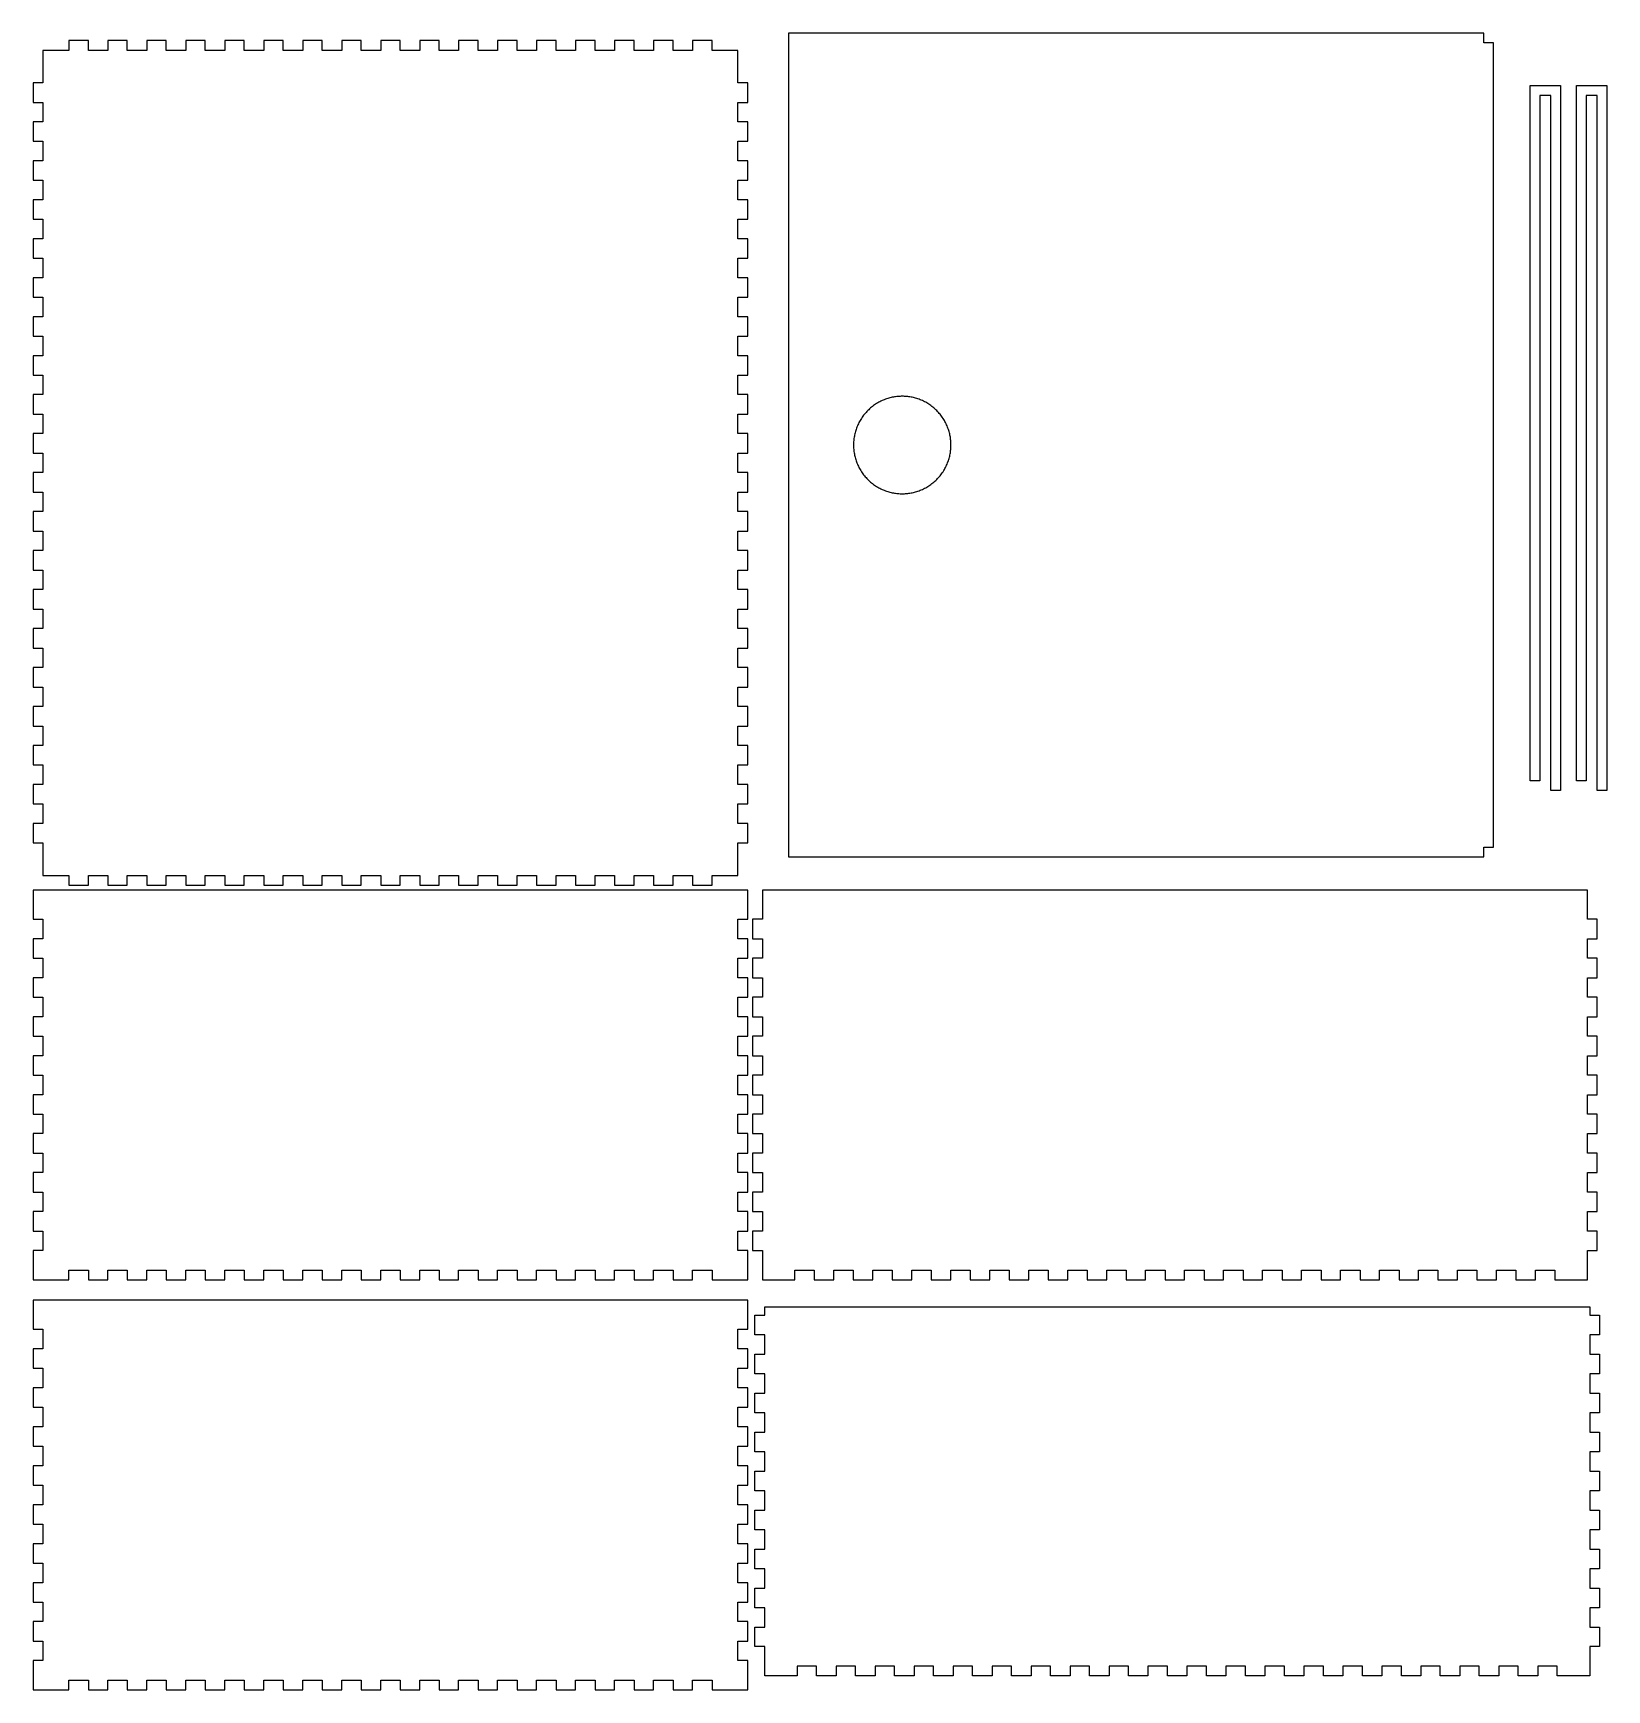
# Model space of a CAD drawing. Header units: millimetres. Extents: x 0 to 514, y 0 to 541.
import ezdxf

# ---------------------------------------------------------------- set-up
doc = ezdxf.new("R2010")
doc.units = ezdxf.units.MM
doc.layers.add('260 220 120', color=16, linetype='Continuous', true_color=0x7d0000)

msp = doc.modelspace()

# ---------------------------------------------------------------- linework, layer by layer
at = {"layer": '260 220 120'}
for points in [[(476.54, 274.99), (476.54, 537.45), (473.36, 537.45), (473.36, 540.63), (246.52, 540.63), (246.52, 271.81), (473.36, 271.81), (473.36, 274.99)], [(491.68, 520.32), (491.68, 296.66), (488.5, 296.66), (488.5, 523.5), (498.46, 523.5), (498.46, 293.48), (495.28, 293.48), (495.28, 520.32)], [(506.78, 520.32), (506.78, 296.66), (503.6, 296.66), (503.6, 523.5), (513.56, 523.5), (513.56, 293.48), (510.38, 293.48), (510.38, 520.32)], [(238.73, 122.22), (238.73, 124.97), (507.96, 124.97), (507.96, 122.22), (511.15, 122.22), (511.15, 115.86), (507.96, 115.86), (507.96, 109.5), (511.15, 109.5), (511.15, 103.14), (507.96, 103.14), (507.96, 96.78), (511.15, 96.78), (511.15, 90.42), (507.96, 90.42), (507.96, 84.06), (511.15, 84.06), (511.15, 77.7), (507.96, 77.7), (507.96, 71.34), (511.15, 71.34), (511.15, 64.98), (507.96, 64.98), (507.96, 58.62), (511.15, 58.62), (511.15, 52.26), (507.96, 52.26), (507.96, 45.9), (511.15, 45.9), (511.15, 39.54), (507.96, 39.54), (507.96, 33.18), (511.15, 33.18), (511.15, 26.82), (507.96, 26.82), (507.96, 20.46), (511.15, 20.46), (511.15, 14.1), (507.96, 14.1), (507.96, 4.56), (497.37, 4.56), (497.37, 7.74), (491.01, 7.74), (491.01, 4.56), (484.65, 4.56), (484.65, 7.74), (478.29, 7.74), (478.29, 4.56), (471.93, 4.56), (471.93, 7.74), (465.57, 7.74), (465.57, 4.56), (459.21, 4.56), (459.21, 7.74), (452.85, 7.74), (452.85, 4.56), (446.49, 4.56), (446.49, 7.74), (440.13, 7.74), (440.13, 4.56), (433.77, 4.56), (433.77, 7.74), (427.41, 7.74), (427.41, 4.56), (421.05, 4.56), (421.05, 7.74), (414.69, 7.74), (414.69, 4.56), (408.33, 4.56), (408.33, 7.74), (401.97, 7.74), (401.97, 4.56), (395.61, 4.56), (395.61, 7.74), (389.25, 7.74), (389.25, 4.56), (382.88, 4.56), (382.88, 7.74), (376.53, 7.74), (376.53, 4.56), (370.17, 4.56), (370.17, 7.74), (363.81, 7.74), (363.81, 4.56), (357.45, 4.56), (357.45, 7.74), (351.09, 7.74), (351.09, 4.56), (344.73, 4.56), (344.73, 7.74), (338.37, 7.74), (338.37, 4.56), (332.01, 4.56), (332.01, 7.74), (325.65, 7.74), (325.65, 4.56), (319.29, 4.56), (319.29, 7.74), (312.93, 7.74), (312.93, 4.56), (306.57, 4.56), (306.57, 7.74), (300.21, 7.74), (300.21, 4.56), (293.85, 4.56), (293.85, 7.74), (287.49, 7.74), (287.49, 4.56), (281.13, 4.56), (281.13, 7.74), (274.77, 7.74), (274.77, 4.56), (268.41, 4.56), (268.41, 7.74), (262.05, 7.74), (262.05, 4.56), (255.69, 4.56), (255.69, 7.74), (249.33, 7.74), (249.33, 4.56), (238.73, 4.56), (238.73, 14.1), (235.55, 14.1), (235.55, 20.46), (238.73, 20.46), (238.73, 26.82), (235.55, 26.82), (235.55, 33.18), (238.73, 33.18), (238.73, 39.54), (235.55, 39.54), (235.55, 45.9), (238.73, 45.9), (238.73, 52.26), (235.55, 52.26), (235.55, 58.62), (238.73, 58.62), (238.73, 64.98), (235.55, 64.98), (235.55, 71.34), (238.73, 71.34), (238.73, 77.7), (235.55, 77.7), (235.55, 84.06), (238.73, 84.06), (238.73, 90.42), (235.55, 90.42), (235.55, 96.78), (238.73, 96.78), (238.73, 103.14), (235.55, 103.14), (235.55, 109.5), (238.73, 109.5), (238.73, 115.86), (235.55, 115.86), (235.55, 122.22)]]:
    msp.add_lwpolyline(points, close=True, dxfattribs=at)
at = {"layer": '260 220 120', "color": 0}
for points in [[(3.18, 265.77), (11.66, 265.77), (11.66, 262.59), (18.02, 262.59), (18.02, 265.77), (24.38, 265.77), (24.38, 262.59), (30.74, 262.59), (30.74, 265.77), (37.1, 265.77), (37.1, 262.59), (43.46, 262.59), (43.46, 265.77), (49.82, 265.77), (49.82, 262.59), (56.18, 262.59), (56.18, 265.77), (62.54, 265.77), (62.54, 262.59), (68.9, 262.59), (68.9, 265.77), (75.26, 265.77), (75.26, 262.59), (81.62, 262.59), (81.62, 265.77), (87.98, 265.77), (87.98, 262.59), (94.34, 262.59), (94.34, 265.77), (100.7, 265.77), (100.7, 262.59), (107.06, 262.59), (107.06, 265.77), (113.42, 265.77), (113.42, 262.59), (119.78, 262.59), (119.78, 265.77), (126.14, 265.77), (126.14, 262.59), (132.5, 262.59), (132.5, 265.77), (138.86, 265.77), (138.86, 262.59), (145.22, 262.59), (145.22, 265.77), (151.58, 265.77), (151.58, 262.59), (157.94, 262.59), (157.94, 265.77), (164.3, 265.77), (164.3, 262.59), (170.66, 262.59), (170.66, 265.77), (177.02, 265.77), (177.02, 262.59), (183.38, 262.59), (183.38, 265.77), (189.74, 265.77), (189.74, 262.59), (196.1, 262.59), (196.1, 265.77), (202.46, 265.77), (202.46, 262.59), (208.82, 262.59), (208.82, 265.77), (215.18, 265.77), (215.18, 262.59), (221.54, 262.59), (221.54, 265.77), (230.02, 265.77), (230.02, 276.37), (233.2, 276.37), (233.2, 282.73), (230.02, 282.73), (230.02, 289.09), (233.2, 289.09), (233.2, 295.45), (230.02, 295.45), (230.02, 301.81), (233.2, 301.81), (233.2, 308.16), (230.02, 308.16), (230.02, 314.52), (233.2, 314.52), (233.2, 320.89), (230.02, 320.89), (230.02, 327.25), (233.2, 327.25), (233.2, 333.61), (230.02, 333.61), (230.02, 339.96), (233.2, 339.96), (233.2, 346.32), (230.02, 346.32), (230.02, 352.68), (233.2, 352.68), (233.2, 359.05), (230.02, 359.05), (230.02, 365.4), (233.2, 365.4), (233.2, 371.76), (230.02, 371.76), (230.02, 378.13), (233.2, 378.13), (233.2, 384.49), (230.02, 384.49), (230.02, 390.85), (233.2, 390.85), (233.2, 397.21), (230.02, 397.21), (230.02, 403.56), (233.2, 403.56), (233.2, 409.93), (230.02, 409.93), (230.02, 416.29), (233.2, 416.29), (233.2, 422.65), (230.02, 422.65), (230.02, 429), (233.2, 429), (233.2, 435.37), (230.02, 435.37), (230.02, 441.73), (233.2, 441.73), (233.2, 448.09), (230.02, 448.09), (230.02, 454.45), (233.2, 454.45), (233.2, 460.8), (230.02, 460.8), (230.02, 467.17), (233.2, 467.17), (233.2, 473.53), (230.02, 473.53), (230.02, 479.89), (233.2, 479.89), (233.2, 486.25), (230.02, 486.25), (230.02, 492.6), (233.2, 492.6), (233.2, 498.97), (230.02, 498.97), (230.02, 505.33), (233.2, 505.33), (233.2, 511.69), (230.02, 511.69), (230.02, 518.04), (233.2, 518.04), (233.2, 524.41), (230.02, 524.41), (230.02, 535.01), (221.54, 535.01), (221.54, 538.18), (215.18, 538.18), (215.18, 535.01), (208.82, 535.01), (208.82, 538.18), (202.46, 538.18), (202.46, 535.01), (196.1, 535.01), (196.1, 538.18), (189.74, 538.18), (189.74, 535.01), (183.38, 535.01), (183.38, 538.18), (177.02, 538.18), (177.02, 535.01), (170.66, 535.01), (170.66, 538.18), (164.3, 538.18), (164.3, 535.01), (157.94, 535.01), (157.94, 538.18), (151.58, 538.18), (151.58, 535.01), (145.22, 535.01), (145.22, 538.18), (138.86, 538.18), (138.86, 535.01), (132.5, 535.01), (132.5, 538.18), (126.14, 538.18), (126.14, 535.01), (119.78, 535.01), (119.78, 538.18), (113.42, 538.18), (113.42, 535.01), (107.06, 535.01), (107.06, 538.18), (100.7, 538.18), (100.7, 535.01), (94.34, 535.01), (94.34, 538.18), (87.98, 538.18), (87.98, 535.01), (81.62, 535.01), (81.62, 538.18), (75.26, 538.18), (75.26, 535.01), (68.9, 535.01), (68.9, 538.18), (62.54, 538.18), (62.54, 535.01), (56.18, 535.01), (56.18, 538.18), (49.82, 538.18), (49.82, 535.01), (43.46, 535.01), (43.46, 538.18), (37.1, 538.18), (37.1, 535.01), (30.74, 535.01), (30.74, 538.18), (24.38, 538.18), (24.38, 535.01), (18.02, 535.01), (18.02, 538.18), (11.66, 538.18), (11.66, 535.01), (3.18, 535.01), (3.18, 524.41), (0, 524.41), (0, 518.04), (3.18, 518.04), (3.18, 511.69), (0, 511.69), (0, 505.33), (3.18, 505.33), (3.18, 498.97), (0, 498.97), (0, 492.6), (3.18, 492.6), (3.18, 486.25), (0, 486.25), (0, 479.89), (3.18, 479.89), (3.18, 473.53), (0, 473.53), (0, 467.17), (3.18, 467.17), (3.18, 460.8), (0, 460.8), (0, 454.45), (3.18, 454.45), (3.18, 448.09), (0, 448.09), (0, 441.73), (3.18, 441.73), (3.18, 435.37), (0, 435.37), (0, 429), (3.18, 429), (3.18, 422.65), (0, 422.65), (0, 416.29), (3.18, 416.29), (3.18, 409.93), (0, 409.93), (0, 403.56), (3.18, 403.56), (3.18, 397.21), (0, 397.21), (0, 390.85), (3.18, 390.85), (3.18, 384.49), (0, 384.49), (0, 378.13), (3.18, 378.13), (3.18, 371.76), (0, 371.76), (0, 365.4), (3.18, 365.4), (3.18, 359.05), (0, 359.05), (0, 352.68), (3.18, 352.68), (3.18, 346.32), (0, 346.32), (0, 339.96), (3.18, 339.96), (3.18, 333.61), (0, 333.61), (0, 327.25), (3.18, 327.25), (3.18, 320.89), (0, 320.89), (0, 314.52), (3.18, 314.52), (3.18, 308.16), (0, 308.16), (0, 301.81), (3.18, 301.81), (3.18, 295.45), (0, 295.45), (0, 289.09), (3.18, 289.09), (3.18, 282.73), (0, 282.73), (0, 276.37), (3.18, 276.37)], [(3.18, 133.8), (11.66, 133.8), (11.66, 136.98), (18.02, 136.98), (18.02, 133.8), (24.38, 133.8), (24.38, 136.98), (30.74, 136.98), (30.74, 133.8), (37.1, 133.8), (37.1, 136.98), (43.46, 136.98), (43.46, 133.8), (49.82, 133.8), (49.82, 136.98), (56.18, 136.98), (56.18, 133.8), (62.54, 133.8), (62.54, 136.98), (68.9, 136.98), (68.9, 133.8), (75.26, 133.8), (75.26, 136.98), (81.62, 136.98), (81.62, 133.8), (87.98, 133.8), (87.98, 136.98), (94.34, 136.98), (94.34, 133.8), (100.7, 133.8), (100.7, 136.98), (107.06, 136.98), (107.06, 133.8), (113.42, 133.8), (113.42, 136.98), (119.78, 136.98), (119.78, 133.8), (126.14, 133.8), (126.14, 136.98), (132.5, 136.98), (132.5, 133.8), (138.86, 133.8), (138.86, 136.98), (145.22, 136.98), (145.22, 133.8), (151.58, 133.8), (151.58, 136.98), (157.94, 136.98), (157.94, 133.8), (164.3, 133.8), (164.3, 136.98), (170.66, 136.98), (170.66, 133.8), (177.02, 133.8), (177.02, 136.98), (183.38, 136.98), (183.38, 133.8), (189.74, 133.8), (189.74, 136.98), (196.1, 136.98), (196.1, 133.8), (202.46, 133.8), (202.46, 136.98), (208.82, 136.98), (208.82, 133.8), (215.18, 133.8), (215.18, 136.98), (221.54, 136.98), (221.54, 133.8), (230.02, 133.8), (233.2, 133.8), (233.2, 143.34), (230.02, 143.34), (230.02, 149.7), (233.2, 149.7), (233.2, 156.06), (230.02, 156.06), (230.02, 162.42), (233.2, 162.42), (233.2, 168.78), (230.02, 168.78), (230.02, 175.14), (233.2, 175.14), (233.2, 181.5), (230.02, 181.5), (230.02, 187.86), (233.2, 187.86), (233.2, 194.22), (230.02, 194.22), (230.02, 200.58), (233.2, 200.58), (233.2, 206.94), (230.02, 206.94), (230.02, 213.3), (233.2, 213.3), (233.2, 219.66), (230.02, 219.66), (230.02, 226.02), (233.2, 226.02), (233.2, 232.38), (230.02, 232.38), (230.02, 238.74), (233.2, 238.74), (233.2, 245.1), (230.02, 245.1), (230.02, 251.46), (233.2, 251.46), (233.2, 261), (230.02, 261), (3.18, 261), (0, 261), (0, 251.46), (3.18, 251.46), (3.18, 245.1), (0, 245.1), (0, 238.74), (3.18, 238.74), (3.18, 232.38), (0, 232.38), (0, 226.02), (3.18, 226.02), (3.18, 219.66), (0, 219.66), (0, 213.3), (3.18, 213.3), (3.18, 206.94), (0, 206.94), (0, 200.58), (3.18, 200.58), (3.18, 194.22), (0, 194.22), (0, 187.86), (3.18, 187.86), (3.18, 181.5), (0, 181.5), (0, 175.14), (3.18, 175.14), (3.18, 168.78), (0, 168.78), (0, 162.42), (3.18, 162.42), (3.18, 156.06), (0, 156.06), (0, 149.7), (3.18, 149.7), (3.18, 143.34), (0, 143.34), (0, 133.8)], [(237.97, 133.8), (248.57, 133.8), (248.57, 136.98), (254.93, 136.98), (254.93, 133.8), (261.29, 133.8), (261.29, 136.98), (267.65, 136.98), (267.65, 133.8), (274.01, 133.8), (274.01, 136.98), (280.37, 136.98), (280.37, 133.8), (286.73, 133.8), (286.73, 136.98), (293.09, 136.98), (293.09, 133.8), (299.45, 133.8), (299.45, 136.98), (305.81, 136.98), (305.81, 133.8), (312.17, 133.8), (312.17, 136.98), (318.53, 136.98), (318.53, 133.8), (324.89, 133.8), (324.89, 136.98), (331.25, 136.98), (331.25, 133.8), (337.61, 133.8), (337.61, 136.98), (343.97, 136.98), (343.97, 133.8), (350.33, 133.8), (350.33, 136.98), (356.69, 136.98), (356.69, 133.8), (363.05, 133.8), (363.05, 136.98), (369.41, 136.98), (369.41, 133.8), (375.77, 133.8), (375.77, 136.98), (382.13, 136.98), (382.13, 133.8), (388.49, 133.8), (388.49, 136.98), (394.85, 136.98), (394.85, 133.8), (401.21, 133.8), (401.21, 136.98), (407.57, 136.98), (407.57, 133.8), (413.93, 133.8), (413.93, 136.98), (420.29, 136.98), (420.29, 133.8), (426.65, 133.8), (426.65, 136.98), (433.01, 136.98), (433.01, 133.8), (439.37, 133.8), (439.37, 136.98), (445.73, 136.98), (445.73, 133.8), (452.09, 133.8), (452.09, 136.98), (458.45, 136.98), (458.45, 133.8), (464.81, 133.8), (464.81, 136.98), (471.17, 136.98), (471.17, 133.8), (477.53, 133.8), (477.53, 136.98), (483.89, 136.98), (483.89, 133.8), (490.25, 133.8), (490.25, 136.98), (496.61, 136.98), (496.61, 133.8), (507.21, 133.8), (507.21, 143.34), (510.39, 143.34), (510.39, 149.7), (507.21, 149.7), (507.21, 156.06), (510.39, 156.06), (510.39, 162.42), (507.21, 162.42), (507.21, 168.78), (510.39, 168.78), (510.39, 175.14), (507.21, 175.14), (507.21, 181.5), (510.39, 181.5), (510.39, 187.86), (507.21, 187.86), (507.21, 194.22), (510.39, 194.22), (510.39, 200.58), (507.21, 200.58), (507.21, 206.94), (510.39, 206.94), (510.39, 213.3), (507.21, 213.3), (507.21, 219.66), (510.39, 219.66), (510.39, 226.02), (507.21, 226.02), (507.21, 232.38), (510.39, 232.38), (510.39, 238.74), (507.21, 238.74), (507.21, 245.1), (510.39, 245.1), (510.39, 251.46), (507.21, 251.46), (507.21, 261), (237.97, 261), (237.97, 251.46), (234.79, 251.46), (234.79, 245.1), (237.97, 245.1), (237.97, 238.74), (234.79, 238.74), (234.79, 232.38), (237.97, 232.38), (237.97, 226.02), (234.79, 226.02), (234.79, 219.66), (237.97, 219.66), (237.97, 213.3), (234.79, 213.3), (234.79, 206.94), (237.97, 206.94), (237.97, 200.58), (234.79, 200.58), (234.79, 194.22), (237.97, 194.22), (237.97, 187.86), (234.79, 187.86), (234.79, 181.5), (237.97, 181.5), (237.97, 175.14), (234.79, 175.14), (234.79, 168.78), (237.97, 168.78), (237.97, 162.42), (234.79, 162.42), (234.79, 156.06), (237.97, 156.06), (237.97, 149.7), (234.79, 149.7), (234.79, 143.34), (237.97, 143.34)], [(3.18, 0), (11.66, 0), (11.66, 3.18), (18.02, 3.18), (18.02, 0), (24.38, 0), (24.38, 3.18), (30.74, 3.18), (30.74, 0), (37.1, 0), (37.1, 3.18), (43.46, 3.18), (43.46, 0), (49.82, 0), (49.82, 3.18), (56.18, 3.18), (56.18, 0), (62.54, 0), (62.54, 3.18), (68.9, 3.18), (68.9, 0), (75.26, 0), (75.26, 3.18), (81.62, 3.18), (81.62, 0), (87.98, 0), (87.98, 3.18), (94.34, 3.18), (94.34, 0), (100.7, 0), (100.7, 3.18), (107.06, 3.18), (107.06, 0), (113.42, 0), (113.42, 3.18), (119.78, 3.18), (119.78, 0), (126.14, 0), (126.14, 3.18), (132.5, 3.18), (132.5, 0), (138.86, 0), (138.86, 3.18), (145.22, 3.18), (145.22, 0), (151.58, 0), (151.58, 3.18), (157.94, 3.18), (157.94, 0), (164.3, 0), (164.3, 3.18), (170.66, 3.18), (170.66, 0), (177.02, 0), (177.02, 3.18), (183.38, 3.18), (183.38, 0), (189.74, 0), (189.74, 3.18), (196.1, 3.18), (196.1, 0), (202.46, 0), (202.46, 3.18), (208.82, 3.18), (208.82, 0), (215.18, 0), (215.18, 3.18), (221.54, 3.18), (221.54, 0), (230.02, 0), (233.2, 0), (233.2, 9.54), (230.02, 9.54), (230.02, 15.9), (233.2, 15.9), (233.2, 22.26), (230.02, 22.26), (230.02, 28.62), (233.2, 28.62), (233.2, 34.98), (230.02, 34.98), (230.02, 41.34), (233.2, 41.34), (233.2, 47.7), (230.02, 47.7), (230.02, 54.06), (233.2, 54.06), (233.2, 60.42), (230.02, 60.42), (230.02, 66.78), (233.2, 66.78), (233.2, 73.14), (230.02, 73.14), (230.02, 79.5), (233.2, 79.5), (233.2, 85.86), (230.02, 85.86), (230.02, 92.22), (233.2, 92.22), (233.2, 98.58), (230.02, 98.58), (230.02, 104.94), (233.2, 104.94), (233.2, 111.3), (230.02, 111.3), (230.02, 117.66), (233.2, 117.66), (233.2, 127.2), (230.02, 127.2), (3.18, 127.2), (0, 127.2), (0, 117.66), (3.18, 117.66), (3.18, 111.3), (0, 111.3), (0, 104.94), (3.18, 104.94), (3.18, 98.58), (0, 98.58), (0, 92.22), (3.18, 92.22), (3.18, 85.86), (0, 85.86), (0, 79.5), (3.18, 79.5), (3.18, 73.14), (0, 73.14), (0, 66.78), (3.18, 66.78), (3.18, 60.42), (0, 60.42), (0, 54.06), (3.18, 54.06), (3.18, 47.7), (0, 47.7), (0, 41.34), (3.18, 41.34), (3.18, 34.98), (0, 34.98), (0, 28.62), (3.18, 28.62), (3.18, 22.26), (0, 22.26), (0, 15.9), (3.18, 15.9), (3.18, 9.54), (0, 9.54), (0, 0)]]:
    msp.add_lwpolyline(points, close=True, dxfattribs=at)
at = {"layer": '260 220 120'}
msp.add_rational_spline([(299.52, 406.22, 123.81), (299.52, 390.32, 123.81), (283.62, 390.32, 123.81), (267.72, 390.32, 123.81), (267.72, 406.22, 123.81), (267.72, 422.12, 123.81), (283.62, 422.12, 123.81), (299.52, 422.12, 123.81), (299.52, 406.22, 123.81)], [1, 0.707106781187, 1, 0.707106781187, 1, 0.707106781187, 1, 0.707106781187, 1], degree=2, knots=[-94.24778, -94.24778, -94.24778, -70.685835, -70.685835, -47.12389, -47.12389, -23.561945, -23.561945, 0, 0, 0], dxfattribs=at)

doc.saveas('drawing.dxf')
